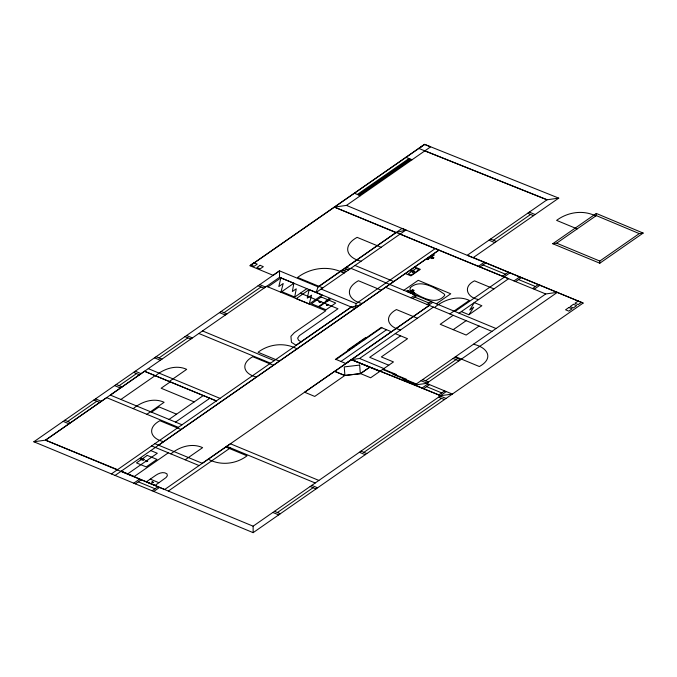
<?xml version="1.0" encoding="UTF-8"?>
<svg xmlns="http://www.w3.org/2000/svg" width="677" height="677" viewBox="0 0 677 677"><rect width="100%" height="100%" fill="white"/><g stroke="black" fill="none" stroke-linecap="round" stroke-linejoin="round"><path stroke-width="1.02" d="M552.77 243.72L556.655 243.178L596.293 215.599L596.293 213.441L643.15 233.066L599.805 263.218L552.77 243.72L596.293 213.441M267.948 286.887L280.887 277.883L293.869 283.265L292.362 291.516L296.247 288.817L294.715 297.093M309.169 289.629L307.273 298.159L311.589 295.155L309.22 304.007L296.238 298.633L309.169 289.629L322.15 295.011L309.22 304.007M280.887 277.892L278.814 286.557L283.214 283.502L280.913 292.261L293.869 283.265M115.09 475.44L439.009 250.075L435.336 248.552L356.212 303.592L354.934 308.568L279.449 277.291M413.562 271.646C413.571 270.258 411.379 272.366 413.41 271.756M468.924 314.737L473.697 307.214L469.753 309.956L474.289 302.594L481.863 305.733L468.924 314.737L461.35 311.598M424.648 144.396L418.902 148.475L547.016 199.8L558.745 198.116L424.648 144.396L250.041 265.756L273.127 275.319L279.516 270.851L318.342 286.946L402.003 228.42L583.117 303.076L253.147 532.655L33.85 441.776L279.516 270.851L279.542 277.325L45.511 440.152L33.85 441.776M158.917 482.718L166.068 477.53L167.346 475.753L166.991 473.883C163.631 471.294 158.943 473.121 155.812 475.271L146.384 481.829L155.033 485.417L158.917 482.718L150.26 479.13M478.444 266.298L484.25 262.244M480.069 266.966L485.874 262.913M502.546 276.208L508.351 272.154M504.17 276.876L509.976 272.823M514.012 280.921L519.818 276.868M515.637 281.59L521.442 277.536M532.579 288.554L538.376 284.501M534.204 289.223L540.009 285.169M250.041 265.756L424.538 144.345L430.597 146.858L346.455 205.402L334.362 207.086L395.969 232.617L405.904 230.036L346.455 205.402M357.354 194.451L408.967 158.545M358.361 194.874L409.974 158.96M359.377 195.289L410.99 159.383M67.692 421.475L96.811 401.216M119.127 385.687L136.542 373.569M159.044 357.913L187.893 337.848M224.036 312.698L261.017 286.963M144.556 371.284L216.335 400.919L144.556 371.284L110.334 395.089L182.011 424.792M120.895 399.464L155.118 375.659M155.575 375.735C164.046 368.677 176.13 364.505 186.691 369.354L169.326 381.439M170.316 381.845L161.143 388.234L194.181 401.918M133.217 408.646C141.628 401.63 153.62 397.475 164.113 402.29L146.85 414.299M266.518 286.286L293.92 297.643L306.859 288.647M395.969 232.617L318.055 286.828L316.134 292.489L405.904 230.036M344.178 270.808L346.616 269.116M151.521 412.158L159.053 406.919L176.562 414.172M169.03 419.418L203.354 395.537M175.521 422.109L209.845 398.228M111.409 473.917L351.253 307.045L359.893 305.124M158.57 445.187L438.865 250.177L504.407 277.079M430.69 257.455L427.585 259.613L426.265 259.063M431.274 257.048L434.397 254.874L433.077 254.324M431.105 257.624L431.681 257.218M127.708 473.875L157.301 453.277L150.81 450.594M168.328 452.82L134.198 476.557L121.217 471.184L164.655 489.522L230.408 443.773L318.875 480.433M403.83 290.306L418.208 280.312L450.747 293.793L436.369 303.795M170.883 453.878C179.566 446.71 191.904 442.75 202.626 447.649L185.168 459.793M407.089 291.542L408.426 290.636M133.767 483.183L139.589 479.13M409.509 292.54C412.428 288.504 417.218 289.646 410.101 292.786M135.392 483.852L141.214 479.807M412.521 293.793L413.833 292.879M493.508 240.267L530.607 214.448M410.981 297.821L415.077 294.969M412.606 298.489L416.702 295.646M558.745 198.116L473.147 257.675L467.299 255.254L547.084 199.749L424.851 150.853M152.122 490.791L157.944 486.738M153.747 491.46L159.569 487.415M340.92 361.476L386.559 329.724M427.069 304.481L431.164 301.637M428.693 305.158L432.789 302.306M168.336 491.045L230.417 447.852M154.898 443.663L202.321 463.313L351.431 359.648L359.563 358.471L433.398 307.104M434.456 307.544C443.96 299.632 457.5 294.969 469.339 300.402L449.875 313.933M400.589 335.826L369.701 357.321L388.767 365.216M369.676 367.213L360.401 373.662L344.788 375.473L334.827 371.343L429.286 305.403L345.769 363.481L336.08 359.462M369.71 367.222L360.553 373.594L370.641 377.774L393.472 361.941L381.354 356.923L407.537 338.703L395.275 333.626M454.944 311.488L504.5 277.011L508.613 278.712L459.057 313.197M453.15 315.296L440.211 324.291L466.182 335.056L479.113 326.052M453.201 329.674L466.131 320.678M393.413 373.89L392.872 374.263L415.906 383.808L415.365 384.189L403.331 379.196L403.873 378.824M395.935 374.94L396.477 374.559L383.233 369.067M406.115 379.755L406.657 379.374L382.691 369.447M426.527 383.377L452.329 394.065L440.668 395.698L414.866 385.001L426.527 383.377L557.399 292.32L545.721 293.962L414.866 385.001L351.431 359.648L379.848 371.428M425.579 380.796L455.976 359.648M599.805 263.218L599.797 261.06L639.274 233.599L643.15 233.066M422.076 387.997L427.898 383.944M423.7 388.666L429.523 384.621M438.831 394.936L444.654 390.883M440.448 395.605L446.27 391.56M253.147 532.655L253.122 526.181L440.668 395.698L351.431 359.648M578.234 300.96L574.942 303.254L578.158 304.582L581.45 302.297M277.392 512.54L313.087 487.702M363.896 452.354L441.506 398.355M253.122 526.181L45.511 440.152L106.67 397.644L178.347 427.348M351.261 307.045L296.027 345.228L291.448 342.3L290.924 336.308L294.377 332.635L325.764 310.811L293.92 297.643M320.263 301.527C318.215 301.46 320.466 302.991 320.416 301.595M327.643 304.582C325.595 304.515 327.837 306.046 327.795 304.65M45.511 440.152L117.536 469.66M482.972 264.935L505.448 274.177M518.54 279.567L535.473 286.523M334.362 207.086L545.721 293.962M595.726 215.997C583.142 209.667 567.698 212.07 556.604 220.38L577.176 228.902M405.938 157.292L411.997 159.797M529.304 212.113L535.152 214.541M527.688 213.238L533.527 215.658M556.655 243.178L599.797 261.06M490.588 239.057L496.427 241.477M488.972 240.174L494.811 242.603M354.325 193.199L360.384 195.712M473.299 257.565L583.117 303.076M400.082 234.081L435.184 248.654M432.349 254.84L433.686 255.364M429.954 256.498C436.733 257.463 432.891 260.239 429.37 256.905M426.959 258.589L428.279 259.13M493.965 288.901L474.501 280.837C462.433 286.693 467.054 297.652 478.664 299.547M381.1 247.291L357.117 237.356C342.427 245.336 345.778 257.658 361.086 261.212M414.739 267.017L420.332 269.336L410.947 275.861L405.354 273.542M354.985 265.46L393.794 281.539M411.235 291.347L411.819 291.584M410.829 291.626L407.689 290.331L406.378 291.245L413.215 294.08L414.527 293.158L411.413 291.872M350.889 268.304L496.038 328.531M346.285 267.187L350.178 268.803M414.654 297.068L429.116 303.059M344.669 268.312L348.562 269.928M385.543 287.276L491.951 331.375M342.232 270.005L346.125 271.621M340.616 271.13L344.508 272.746M343.933 273.153C329.2 265.299 310.751 267.474 297.584 277.46L322.743 287.886M381.312 290.221L358.421 280.735C344.407 288.343 347.521 300.131 362.17 303.541M417.396 318.241L396.434 309.558C383.385 316.667 387.65 327.016 400.606 329.919M473.451 344.246C487.389 347.242 494.438 358.243 479.358 366.536L455.579 356.677M321.093 289.037L356.212 303.592M300.351 293.175L337.975 308.763L299.361 335.631L297.66 338.077L298.464 340.15L301.147 341.919M454.673 357.312L460.512 359.732M381.71 327.719L391.408 331.73M453.057 358.438L458.896 360.858M281.801 291.669L294.783 297.042M259.714 284.628L265.562 287.056M258.098 285.753L263.937 288.174M363.811 340.176L363.27 339.947L381.354 327.363L381.887 327.592L335.877 359.605L335.335 359.385L353.419 346.802L353.961 347.022M422.651 379.585L428.499 382.006M421.035 380.711L426.882 383.131M359.563 358.471L383.944 368.576M426.612 386.643L441.742 392.914M440.202 396.02L446.041 398.44M438.586 397.145L444.425 399.565M221.108 311.488L226.956 313.908M219.5 312.613L225.339 315.033M297.025 348.858C284.678 342.19 269.15 343.823 258.064 352.26L279.415 361.112M202.499 330.926L274.219 360.646M198.835 333.473L270.555 363.194M273.44 365.275L252.783 356.711C240.03 363.651 243.534 374.068 256.532 377.038M186.59 335.513L192.429 337.933M184.973 336.638L190.812 339.059M156.125 356.703L161.964 359.123M154.5 357.837L160.347 360.257M360.976 451.144L366.824 453.565M359.36 452.261L365.208 454.69M148.28 368.643L220 398.364M135.239 371.233L141.078 373.653M133.623 372.358L139.462 374.779M116.207 384.477L122.046 386.897M114.591 385.602L120.438 388.023M226.744 446.321L315.211 482.989M225.771 446.998L247.046 455.816C236.011 464.219 220.533 465.844 208.237 459.201M181.123 429.497L159.882 420.705C146.799 427.813 150.192 438.594 163.622 441.675M311.784 485.375L317.623 487.795M310.168 486.492L316.007 488.912M95.508 398.88L101.355 401.3M93.891 400.005L99.731 402.426M151.665 445.915L199.089 465.564M64.772 420.265L70.611 422.685M63.156 421.39L68.995 423.81M274.473 511.33L280.32 513.75M272.856 512.455L278.704 514.875M138.303 481.829L155.033 488.769M596.293 215.599L639.274 233.599M433.737 257.438L432.011 258.639L433.737 257.421M145.851 460.935L146.122 461.739L147.814 461.003L145.851 460.935M326.399 304.692L326.669 305.496L328.353 304.768L326.399 304.692M412.158 271.299L412.428 272.103L414.121 271.375L412.158 271.299M146.232 461.029C146.427 462.484 148.297 460.081 146.232 461.029M319.019 301.637L319.29 302.441L320.983 301.714L319.019 301.637M410.27 287.742L409.89 289.79C418.648 296.196 435.768 306.563 444.679 295.409L444.544 294.326C435.7 287.979 420.155 278.332 410.27 287.742M433.018 255.111L432.561 255.288L433.018 255.111M253.968 262.778L250.82 264.961L254.087 266.315L257.235 264.132L253.968 262.778M260.053 265.308L256.905 267.5L260.171 268.845L263.319 266.662L260.053 265.308M321.228 297L311.53 303.745L318.418 306.605L328.117 299.852L321.228 297M328.836 298.955L325.815 301.053L327.118 301.587L330.131 299.488L328.836 298.955M328.827 300.165L319.121 306.918L326.018 309.77L335.716 303.025L328.827 300.165M411.337 269.903L410.042 270.8L413.072 272.052L414.366 271.155L411.337 269.903M141.501 458.27L140.207 459.167L143.236 460.419L144.531 459.522L141.501 458.27M147.264 455.393L136.483 462.89L146.215 466.927L156.996 459.421L147.264 455.393M416.05 268.43L408.239 273.872L411.244 275.116L419.055 269.674L416.05 268.43M412.97 293.116L413.012 293.141M152.291 481.762L151.631 482.219L153.01 482.786L153.662 482.329L152.291 481.762M365.8 337.442L347.716 350.026L348.257 350.254L366.342 337.671L365.8 337.442M334.59 371.368L304.608 392.228L314.729 396.426L344.805 375.498L334.59 371.368M573.419 304.312L570.127 306.605L573.351 307.933L576.643 305.649L573.419 304.312M568.866 307.51L565.574 309.795L568.798 311.132L572.09 308.839L568.866 307.51M412.141 290.078L413.875 290.805L412.141 290.078M359.656 365.089L344.246 366.9L344.906 375.456L360.308 373.653L359.656 365.089"/></g></svg>
